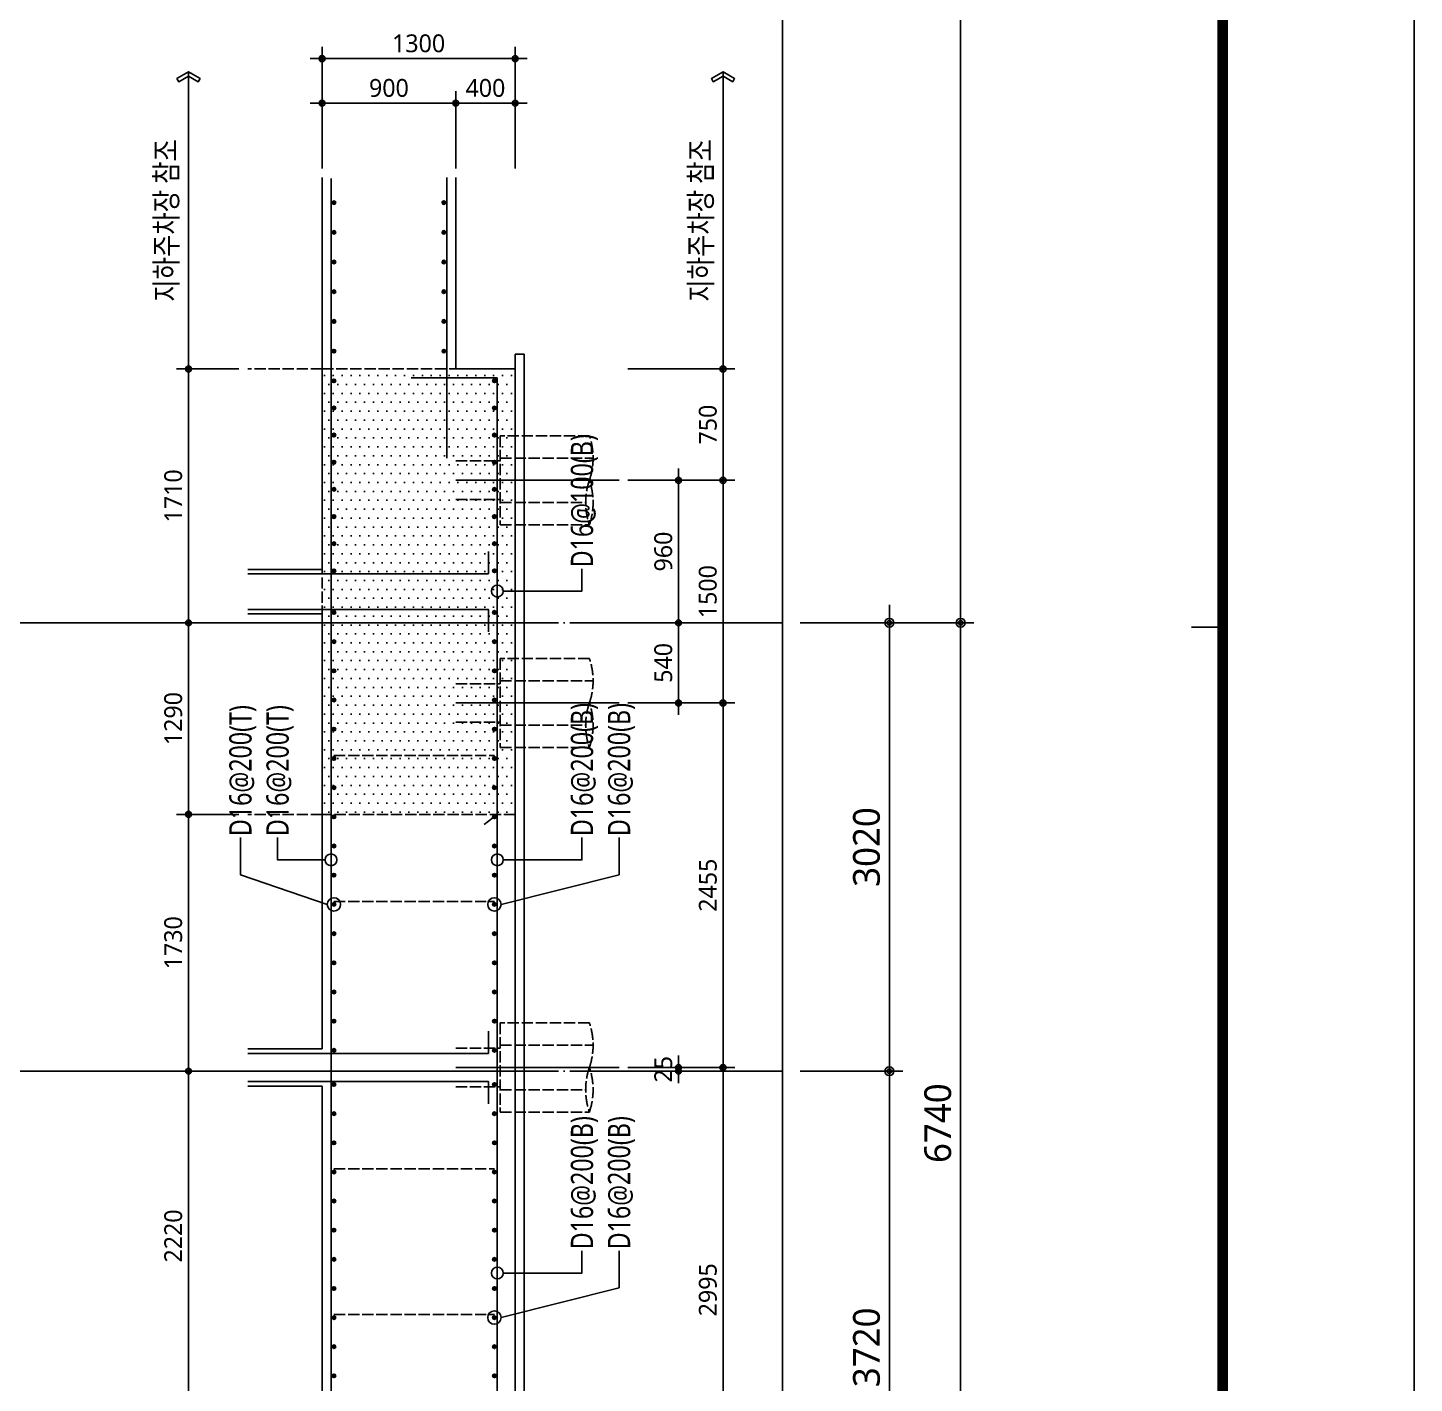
# Model space of a CAD drawing. Header units: millimetres. Extents: x 317501 to 814054, y -400799 to -14117.
# Drawn here: x 804717 to 814054, y -35259 to -26129 of the extents above; entities that cross this region are included whole.
import ezdxf
from ezdxf.enums import TextEntityAlignment as Align

# ---------------------------------------------------------------- set-up
doc = ezdxf.new("R2010")
doc.units = ezdxf.units.MM
doc.header["$LTSCALE"] = 38
doc.linetypes.add('CEN', pattern=[62, 60, -1, 0, -1])
doc.linetypes.add('HID', pattern=[2.5, 2, -0.5])
doc.layers.get('Defpoints').update_dxf_attribs({"color": 145})
for name, color, linetype in [('BAR1', 3, 'Continuous'), ('BARR', 1, 'Continuous'), ('CEN', 1, 'CEN'), ('DIM', 7, 'Continuous'), ('DOT', 3, 'Continuous'), ('FORM_고양장항A-1BL-S-성능$0$FORM', 7, 'Continuous'), ('LEADER', 7, 'Continuous'), ('PI', 4, 'HID'), ('T', 1, 'Continuous'), ('W1', 11, 'Continuous'), ('고임철근', 4, 'HID'), ('버림', 8, 'Continuous'), ('보강구간', 6, 'HID')]:
    doc.layers.add(name, color=color, linetype=linetype)
doc.layers.add('DEFPOINT', color=144, linetype='Continuous', plot=False)
doc.layers.add('FORM_고양장항A-1BL-S-성능$0$DEFPOINT', color=144, linetype='Continuous', plot=False)
doc.layers.add('TEXT', color=3, linetype='Continuous', lineweight=9)
doc.styles.add('맑은고딕', font='malgun.ttf')
doc.dimstyles.new('DIM_40', dxfattribs={"dimscale": 40, "dimtxt": 3, "dimasz": 1, "dimexe": 2, "dimexo": 1.5, "dimgap": 1, "dimtad": 1, "dimdec": 0, "dimzin": 0, "dimdsep": 46, "dimtxsty": '맑은고딕', "dimblk1": 'DIMDOT', "dimblk2": 'DIMDOT', "dimsah": 1, "dimcen": 0.09, "dimdle": 2, "dimclrd": 7, "dimclre": 7, "dimclrt": 6, "dimadec": 0, "dimazin": 0, "dimtfac": 1, "dimtdec": 0, "dimtix": 1, "dimtmove": 2, "dimatfit": 3, "dimldrblk": 'DIMDOT', "dimfxl": 0, "dimtolj": 1, "dimtzin": 0, "dimarcsym": 0})
doc.dimstyles.new('DIM_60', dxfattribs={"dimscale": 60, "dimtxt": 3, "dimasz": 1, "dimexe": 1.5, "dimexo": 2, "dimgap": 1, "dimtad": 1, "dimdec": 0, "dimzin": 0, "dimdsep": 46, "dimtxsty": '맑은고딕', "dimblk1": 'DIMDOT', "dimblk2": 'DIMDOT', "dimsah": 1, "dimcen": 0.09, "dimdle": 2, "dimclrd": 7, "dimclre": 7, "dimclrt": 3, "dimadec": 0, "dimazin": 0, "dimtfac": 1, "dimtdec": 0, "dimtix": 1, "dimtmove": 2, "dimatfit": 3, "dimldrblk": 'DIMDOT', "dimfxl": 0, "dimtolj": 1, "dimtzin": 0, "dimarcsym": 0})

# ---------------------------------------------------------------- blocks, each defined once
blk = doc.blocks.new('FORM_고양장항A-1BL-S-성능')
at = {"layer": 'FORM_고양장항A-1BL-S-성능$0$DEFPOINT', "color": 1}
blk.add_line((573.5, 22), (573.5, 25), dxfattribs=at)
at = {"layer": 'FORM_고양장항A-1BL-S-성능$0$DEFPOINT'}
blk.add_lwpolyline([(0, 594), (0, 0), (841, 0), (841, 594), (0, 594)], dxfattribs=at)
at = {"layer": 'FORM_고양장항A-1BL-S-성능$0$FORM'}
for points in [[(25, 573), (25, 21), (757, 21), (757, 573)], [(26, 572), (26, 22), (756, 22), (756, 572)]]:
    blk.add_lwpolyline(points, close=True, dxfattribs=at)
at = {"layer": 'FORM_고양장항A-1BL-S-성능$0$FORM', "const_width": 1}
blk.add_lwpolyline([(25.5, 572.5), (25.5, 21.5), (756.5, 21.5), (756.5, 572.5)], close=True, dxfattribs=at)
blk = doc.blocks.new('DIMDOT')
at = {"layer": 'DIM', "linetype": 'Continuous'}
blk.add_line((-2, 0), (2, 0), dxfattribs=at)
for radius in [0.5, 0.25]:
    blk.add_circle((0, 0), radius, dxfattribs=at)
blk = doc.blocks.new('*D110')
at = {"layer": 'Defpoints', "color": 0, "linetype": 'Continuous', "transparency": 16777216}
for p in [(809799.1, -30136.8), (810999.1, -30136.8), (809799.1, -36876.8)]:
    blk.add_point(p, dxfattribs=at)
at = {"layer": 'DIM', "color": 7, "linetype": 'Continuous', "lineweight": -2, "transparency": 16777216}
for p, q in [((809919.1, -30136.8), (811089.1, -30136.8)), ((810999.1, -36816.8), (810999.1, -30196.8)), ((809919.1, -36876.8), (811089.1, -36876.8))]:
    blk.add_line(p, q, dxfattribs=at)
at = {"layer": 'DIM', "color": 7, "linetype": 'Continuous', "lineweight": -2, "transparency": 16777216, "xscale": 60, "yscale": 60, "zscale": 60}
for p, rotation in [((810999.1, -30136.8), 90), ((810999.1, -36876.8), 270)]:
    blk.add_blockref('DIMDOT', p, dxfattribs=dict(at, rotation=rotation))
at = {"layer": 'DIM', "color": 3, "linetype": 'Continuous', "transparency": 16777216, "insert": (810846.1, -33506.8), "char_height": 180, "attachment_point": 5, "rotation": 90, "style": '맑은고딕'}
blk.add_mtext('\\A1;6740', dxfattribs=at)
blk = doc.blocks.new('*D111')
at = {"layer": 'Defpoints', "color": 0, "linetype": 'Continuous', "transparency": 16777216}
for p in [(809799.1, -30136.8), (810519.1, -30136.8), (809799.1, -33156.8)]:
    blk.add_point(p, dxfattribs=at)
at = {"layer": 'DIM', "color": 7, "linetype": 'Continuous', "lineweight": -2, "transparency": 16777216}
for p, q in [((809919.1, -30136.8), (810609.1, -30136.8)), ((810519.1, -33096.8), (810519.1, -30196.8)), ((809919.1, -33156.8), (810609.1, -33156.8))]:
    blk.add_line(p, q, dxfattribs=at)
at = {"layer": 'DIM', "color": 7, "linetype": 'Continuous', "lineweight": -2, "transparency": 16777216, "xscale": 60, "yscale": 60, "zscale": 60}
for p, rotation in [((810519.1, -30136.8), 90), ((810519.1, -33156.8), 270)]:
    blk.add_blockref('DIMDOT', p, dxfattribs=dict(at, rotation=rotation))
at = {"layer": 'DIM', "color": 3, "linetype": 'Continuous', "transparency": 16777216, "insert": (810366.1, -31646.8), "char_height": 180, "attachment_point": 5, "rotation": 90, "style": '맑은고딕'}
blk.add_mtext('\\A1;3020', dxfattribs=at)
blk = doc.blocks.new('*D112')
at = {"layer": 'Defpoints', "color": 0, "linetype": 'Continuous', "transparency": 16777216}
for p in [(809799.1, -33156.8), (809799.1, -36876.8), (810519.1, -36876.8)]:
    blk.add_point(p, dxfattribs=at)
at = {"layer": 'DIM', "color": 7, "linetype": 'Continuous', "lineweight": -2, "transparency": 16777216}
for p, q in [((809919.1, -33156.8), (810609.1, -33156.8)), ((810519.1, -33216.8), (810519.1, -36816.8)), ((809919.1, -36876.8), (810609.1, -36876.8))]:
    blk.add_line(p, q, dxfattribs=at)
at = {"layer": 'DIM', "color": 7, "linetype": 'Continuous', "lineweight": -2, "transparency": 16777216, "xscale": 60, "yscale": 60, "zscale": 60}
for p, rotation in [((810519.1, -33156.8), 90), ((810519.1, -36876.8), 270)]:
    blk.add_blockref('DIMDOT', p, dxfattribs=dict(at, rotation=rotation))
at = {"layer": 'DIM', "color": 3, "linetype": 'Continuous', "transparency": 16777216, "insert": (810366.1, -35016.8), "char_height": 180, "attachment_point": 5, "rotation": 90, "style": '맑은고딕'}
blk.add_mtext('\\A1;3720', dxfattribs=at)
blk = doc.blocks.new('*D162')
at = {"layer": 'Defpoints', "color": 0, "linetype": 'Continuous', "transparency": 16777216}
for p in [(807999.1, -26336.8), (806699.1, -27136.8), (807999.1, -27136.8)]:
    blk.add_point(p, dxfattribs=at)
at = {"layer": 'DIM', "color": 7, "linetype": 'Continuous', "lineweight": -2, "transparency": 16777216}
for p, q in [((806699.1, -27076.8), (806699.1, -26256.8)), ((807999.1, -27076.8), (807999.1, -26256.8)), ((806739.1, -26336.8), (807959.1, -26336.8))]:
    blk.add_line(p, q, dxfattribs=at)
at = {"layer": 'DIM', "color": 7, "linetype": 'Continuous', "lineweight": -2, "transparency": 16777216, "xscale": 40, "yscale": 40, "zscale": 40, "rotation": 180}
blk.add_blockref('DIMDOT', (806699.1, -26336.8), dxfattribs=at)
at = {"layer": 'DIM', "color": 7, "linetype": 'Continuous', "lineweight": -2, "transparency": 16777216, "xscale": 40, "yscale": 40, "zscale": 40}
blk.add_blockref('DIMDOT', (807999.1, -26336.8), dxfattribs=at)
at = {"layer": 'DIM', "color": 6, "linetype": 'Continuous', "transparency": 16777216, "insert": (807349.1, -26234.4), "char_height": 120, "attachment_point": 5, "style": '맑은고딕'}
blk.add_mtext('\\A1;1300', dxfattribs=at)
blk = doc.blocks.new('*D163')
at = {"layer": 'Defpoints', "color": 0, "linetype": 'Continuous', "transparency": 16777216}
for p in [(807999.1, -26636.8), (807599.1, -27136.8), (807999.1, -27136.8)]:
    blk.add_point(p, dxfattribs=at)
at = {"layer": 'DIM', "color": 7, "linetype": 'Continuous', "lineweight": -2, "transparency": 16777216}
for p, q in [((807599.1, -27076.8), (807599.1, -26556.8)), ((807999.1, -27076.8), (807999.1, -26556.8)), ((807639.1, -26636.8), (807959.1, -26636.8))]:
    blk.add_line(p, q, dxfattribs=at)
at = {"layer": 'DIM', "color": 7, "linetype": 'Continuous', "lineweight": -2, "transparency": 16777216, "xscale": 40, "yscale": 40, "zscale": 40, "rotation": 180}
blk.add_blockref('DIMDOT', (807599.1, -26636.8), dxfattribs=at)
at = {"layer": 'DIM', "color": 7, "linetype": 'Continuous', "lineweight": -2, "transparency": 16777216, "xscale": 40, "yscale": 40, "zscale": 40}
blk.add_blockref('DIMDOT', (807999.1, -26636.8), dxfattribs=at)
at = {"layer": 'DIM', "color": 6, "linetype": 'Continuous', "transparency": 16777216, "insert": (807799.1, -26534.8), "char_height": 120, "attachment_point": 5, "style": '맑은고딕'}
blk.add_mtext('\\A1;400', dxfattribs=at)
blk = doc.blocks.new('*D164')
at = {"layer": 'Defpoints', "color": 0, "linetype": 'Continuous', "transparency": 16777216}
for p in [(806699.1, -26636.8), (806699.1, -27136.8), (807599.1, -27136.8)]:
    blk.add_point(p, dxfattribs=at)
at = {"layer": 'DIM', "color": 7, "linetype": 'Continuous', "lineweight": -2, "transparency": 16777216}
for p, q in [((806699.1, -27076.8), (806699.1, -26556.8)), ((807599.1, -27076.8), (807599.1, -26556.8)), ((807559.1, -26636.8), (806739.1, -26636.8))]:
    blk.add_line(p, q, dxfattribs=at)
at = {"layer": 'DIM', "color": 7, "linetype": 'Continuous', "lineweight": -2, "transparency": 16777216, "xscale": 40, "yscale": 40, "zscale": 40, "rotation": 180}
blk.add_blockref('DIMDOT', (806699.1, -26636.8), dxfattribs=at)
at = {"layer": 'DIM', "color": 7, "linetype": 'Continuous', "lineweight": -2, "transparency": 16777216, "xscale": 40, "yscale": 40, "zscale": 40}
blk.add_blockref('DIMDOT', (807599.1, -26636.8), dxfattribs=at)
at = {"layer": 'DIM', "color": 6, "linetype": 'Continuous', "transparency": 16777216, "insert": (807149.1, -26534.8), "char_height": 120, "attachment_point": 5, "style": '맑은고딕'}
blk.add_mtext('\\A1;900', dxfattribs=at)
blk = doc.blocks.new('p')
at = {"layer": 'PI'}
for p, q in [((-130, 300), (-130, 0)), ((130, 300), (130, 0)), ((300, 0), (-300, 0)), ((-300, 0), (-300, -600)), ((-150, 0), (-150, -575)), ((150, 0), (150, -625)), ((300, -600), (300, 0))]:
    blk.add_line(p, q, dxfattribs=at)
at = {"layer": 'PI', "color": 6, "linetype": 'Continuous'}
blk.add_line((0, 300, 0), (0, -800, 0), dxfattribs=at)
at = {"layer": 'PI'}
for centre, start, end in [((-150, -1037.5), 71.07536, 108.92464), ((-150, -162.5), 251.07536, 288.92464), ((150, -162.5), 251.07536, 288.92464)]:
    blk.add_arc(centre, 462.5, start, end, dxfattribs=at)
blk = doc.blocks.new('*D547')
at = {"layer": 'Defpoints', "color": 0, "linetype": 'Continuous', "transparency": 16777216}
for p in [(808699.1, -29176.8), (809399.1, -29176.8), (808699.1, -30676.8)]:
    blk.add_point(p, dxfattribs=at)
at = {"layer": 'DIM', "color": 7, "linetype": 'Continuous', "lineweight": -2, "transparency": 16777216}
for p, q in [((808759.1, -29176.8), (809479.1, -29176.8)), ((809399.1, -30636.8), (809399.1, -29216.8)), ((808759.1, -30676.8), (809479.1, -30676.8))]:
    blk.add_line(p, q, dxfattribs=at)
at = {"layer": 'DIM', "color": 7, "linetype": 'Continuous', "lineweight": -2, "transparency": 16777216, "xscale": 40, "yscale": 40, "zscale": 40}
for p, rotation in [((809399.1, -29176.8), 90), ((809399.1, -30676.8), 270)]:
    blk.add_blockref('DIMDOT', p, dxfattribs=dict(at, rotation=rotation))
at = {"layer": 'DIM', "color": 6, "linetype": 'Continuous', "transparency": 16777216, "insert": (809296.8, -29926.8), "char_height": 120, "attachment_point": 5, "rotation": 90, "style": '맑은고딕'}
blk.add_mtext('\\A1;1500', dxfattribs=at)
blk = doc.blocks.new('*D548')
at = {"layer": 'Defpoints', "color": 0, "linetype": 'Continuous', "transparency": 16777216}
for p in [(808699.1, -30136.8), (808699.1, -30676.8), (809099.1, -30676.8)]:
    blk.add_point(p, dxfattribs=at)
at = {"layer": 'DIM', "color": 7, "linetype": 'Continuous', "lineweight": -2, "transparency": 16777216}
for p, q in [((808759.1, -30136.8), (809179.1, -30136.8)), ((809099.1, -30176.8), (809099.1, -30636.8)), ((808759.1, -30676.8), (809179.1, -30676.8))]:
    blk.add_line(p, q, dxfattribs=at)
at = {"layer": 'DIM', "color": 7, "linetype": 'Continuous', "lineweight": -2, "transparency": 16777216, "xscale": 40, "yscale": 40, "zscale": 40}
for p, rotation in [((809099.1, -30136.8), 90), ((809099.1, -30676.8), 270)]:
    blk.add_blockref('DIMDOT', p, dxfattribs=dict(at, rotation=rotation))
at = {"layer": 'DIM', "color": 6, "linetype": 'Continuous', "transparency": 16777216, "insert": (808997.1, -30406.8), "char_height": 120, "attachment_point": 5, "rotation": 90, "style": '맑은고딕'}
blk.add_mtext('\\A1;540', dxfattribs=at)
blk = doc.blocks.new('*D549')
at = {"layer": 'Defpoints', "color": 0, "linetype": 'Continuous', "transparency": 16777216}
for p in [(808699.1, -29176.8), (809099.1, -29176.8), (808699.1, -30136.8)]:
    blk.add_point(p, dxfattribs=at)
at = {"layer": 'DIM', "color": 7, "linetype": 'Continuous', "lineweight": -2, "transparency": 16777216}
for p, q in [((808759.1, -29176.8), (809179.1, -29176.8)), ((809099.1, -30096.8), (809099.1, -29216.8)), ((808759.1, -30136.8), (809179.1, -30136.8))]:
    blk.add_line(p, q, dxfattribs=at)
at = {"layer": 'DIM', "color": 7, "linetype": 'Continuous', "lineweight": -2, "transparency": 16777216, "xscale": 40, "yscale": 40, "zscale": 40}
for p, rotation in [((809099.1, -29176.8), 90), ((809099.1, -30136.8), 270)]:
    blk.add_blockref('DIMDOT', p, dxfattribs=dict(at, rotation=rotation))
at = {"layer": 'DIM', "color": 6, "linetype": 'Continuous', "transparency": 16777216, "insert": (808997.1, -29656.8), "char_height": 120, "attachment_point": 5, "rotation": 90, "style": '맑은고딕'}
blk.add_mtext('\\A1;960', dxfattribs=at)
blk = doc.blocks.new('*D550')
at = {"layer": 'Defpoints', "color": 0, "linetype": 'Continuous', "transparency": 16777216}
for p in [(808699.1, -28426.8), (808699.1, -29176.8), (809399.1, -29176.8)]:
    blk.add_point(p, dxfattribs=at)
at = {"layer": 'DIM', "color": 7, "linetype": 'Continuous', "lineweight": -2, "transparency": 16777216}
for p, q in [((808759.1, -28426.8), (809479.1, -28426.8)), ((809399.1, -28466.8), (809399.1, -29136.8)), ((808759.1, -29176.8), (809479.1, -29176.8))]:
    blk.add_line(p, q, dxfattribs=at)
at = {"layer": 'DIM', "color": 7, "linetype": 'Continuous', "lineweight": -2, "transparency": 16777216, "xscale": 40, "yscale": 40, "zscale": 40}
for p, rotation in [((809399.1, -28426.8), 90), ((809399.1, -29176.8), 270)]:
    blk.add_blockref('DIMDOT', p, dxfattribs=dict(at, rotation=rotation))
at = {"layer": 'DIM', "color": 6, "linetype": 'Continuous', "transparency": 16777216, "insert": (809297.1, -28801.8), "char_height": 120, "attachment_point": 5, "rotation": 90, "style": '맑은고딕'}
blk.add_mtext('\\A1;750', dxfattribs=at)
blk = doc.blocks.new('*D551')
at = {"layer": 'Defpoints', "color": 0, "linetype": 'Continuous', "transparency": 16777216}
for p in [(808699.1, -33131.8), (808699.1, -33156.8), (809099.1, -33156.8)]:
    blk.add_point(p, dxfattribs=at)
at = {"layer": 'DIM', "color": 7, "linetype": 'Continuous', "lineweight": -2, "transparency": 16777216}
for p, q in [((809099.1, -33091.8), (809099.1, -33051.8)), ((808759.1, -33131.8), (809179.1, -33131.8)), ((809099.1, -33131.8), (809099.1, -33156.8)), ((808759.1, -33156.8), (809179.1, -33156.8)), ((809099.1, -33196.8), (809099.1, -33236.8))]:
    blk.add_line(p, q, dxfattribs=at)
at = {"layer": 'DIM', "color": 7, "linetype": 'Continuous', "lineweight": -2, "transparency": 16777216, "xscale": 40, "yscale": 40, "zscale": 40}
for p, rotation in [((809099.1, -33131.8), 270), ((809099.1, -33156.8), 90)]:
    blk.add_blockref('DIMDOT', p, dxfattribs=dict(at, rotation=rotation))
at = {"layer": 'DIM', "color": 6, "linetype": 'Continuous', "transparency": 16777216, "insert": (808997.1, -33144.3), "char_height": 120, "attachment_point": 5, "rotation": 90, "style": '맑은고딕'}
blk.add_mtext('\\A1;25', dxfattribs=at)
blk = doc.blocks.new('*D559')
at = {"layer": 'Defpoints', "color": 0, "linetype": 'Continuous', "transparency": 16777216}
for p in [(808699.1, -33131.8), (808699.1, -36126.8), (809399.1, -36126.8)]:
    blk.add_point(p, dxfattribs=at)
at = {"layer": 'DIM', "color": 7, "linetype": 'Continuous', "lineweight": -2, "transparency": 16777216}
for p, q in [((808759.1, -33131.8), (809479.1, -33131.8)), ((809399.1, -33171.8), (809399.1, -36086.8)), ((808759.1, -36126.8), (809479.1, -36126.8))]:
    blk.add_line(p, q, dxfattribs=at)
at = {"layer": 'DIM', "color": 7, "linetype": 'Continuous', "lineweight": -2, "transparency": 16777216, "xscale": 40, "yscale": 40, "zscale": 40}
for p, rotation in [((809399.1, -33131.8), 90), ((809399.1, -36126.8), 270)]:
    blk.add_blockref('DIMDOT', p, dxfattribs=dict(at, rotation=rotation))
at = {"layer": 'DIM', "color": 6, "linetype": 'Continuous', "transparency": 16777216, "insert": (809297.1, -34629.3), "char_height": 120, "attachment_point": 5, "rotation": 90, "style": '맑은고딕'}
blk.add_mtext('\\A1;2995', dxfattribs=at)
blk = doc.blocks.new('*D560')
at = {"layer": 'Defpoints', "color": 0, "linetype": 'Continuous', "transparency": 16777216}
for p in [(808699.1, -30676.8), (808699.1, -33131.8), (809399.1, -33131.8)]:
    blk.add_point(p, dxfattribs=at)
at = {"layer": 'DIM', "color": 7, "linetype": 'Continuous', "lineweight": -2, "transparency": 16777216}
for p, q in [((808759.1, -30676.8), (809479.1, -30676.8)), ((809399.1, -30716.8), (809399.1, -33091.8)), ((808759.1, -33131.8), (809479.1, -33131.8))]:
    blk.add_line(p, q, dxfattribs=at)
at = {"layer": 'DIM', "color": 7, "linetype": 'Continuous', "lineweight": -2, "transparency": 16777216, "xscale": 40, "yscale": 40, "zscale": 40}
for p, rotation in [((809399.1, -30676.8), 90), ((809399.1, -33131.8), 270)]:
    blk.add_blockref('DIMDOT', p, dxfattribs=dict(at, rotation=rotation))
at = {"layer": 'DIM', "color": 6, "linetype": 'Continuous', "transparency": 16777216, "insert": (809297.1, -31904.3), "char_height": 120, "attachment_point": 5, "rotation": 90, "style": '맑은고딕'}
blk.add_mtext('\\A1;2455', dxfattribs=at)
blk = doc.blocks.new('*D570')
at = {"layer": 'Defpoints', "color": 0, "linetype": 'Continuous', "transparency": 16777216}
for p in [(805799.1, -30136.8), (806199.1, -30136.8), (806199.1, -31426.8)]:
    blk.add_point(p, dxfattribs=at)
at = {"layer": 'DIM', "color": 7, "linetype": 'Continuous', "lineweight": -2, "transparency": 16777216}
for p, q in [((806139.1, -30136.8), (805719.1, -30136.8)), ((805799.1, -31386.8), (805799.1, -30176.8)), ((806139.1, -31426.8), (805719.1, -31426.8))]:
    blk.add_line(p, q, dxfattribs=at)
at = {"layer": 'DIM', "color": 7, "linetype": 'Continuous', "lineweight": -2, "transparency": 16777216, "xscale": 40, "yscale": 40, "zscale": 40}
for p, rotation in [((805799.1, -30136.8), 90), ((805799.1, -31426.8), 270)]:
    blk.add_blockref('DIMDOT', p, dxfattribs=dict(at, rotation=rotation))
at = {"layer": 'DIM', "color": 6, "linetype": 'Continuous', "transparency": 16777216, "insert": (805696.8, -30781.8), "char_height": 120, "attachment_point": 5, "rotation": 90, "style": '맑은고딕'}
blk.add_mtext('\\A1;1290', dxfattribs=at)
blk = doc.blocks.new('*D571')
at = {"layer": 'Defpoints', "color": 0, "linetype": 'Continuous', "transparency": 16777216}
for p in [(806199.1, -28426.8), (805799.1, -30136.8), (806199.1, -30136.8)]:
    blk.add_point(p, dxfattribs=at)
at = {"layer": 'DIM', "color": 7, "linetype": 'Continuous', "lineweight": -2, "transparency": 16777216}
for p, q in [((806139.1, -28426.8), (805719.1, -28426.8)), ((805799.1, -28466.8), (805799.1, -30096.8)), ((806139.1, -30136.8), (805719.1, -30136.8))]:
    blk.add_line(p, q, dxfattribs=at)
at = {"layer": 'DIM', "color": 7, "linetype": 'Continuous', "lineweight": -2, "transparency": 16777216, "xscale": 40, "yscale": 40, "zscale": 40}
for p, rotation in [((805799.1, -28426.8), 90), ((805799.1, -30136.8), 270)]:
    blk.add_blockref('DIMDOT', p, dxfattribs=dict(at, rotation=rotation))
at = {"layer": 'DIM', "color": 6, "linetype": 'Continuous', "transparency": 16777216, "insert": (805696.8, -29281.8), "char_height": 120, "attachment_point": 5, "rotation": 90, "style": '맑은고딕'}
blk.add_mtext('\\A1;1710', dxfattribs=at)
blk = doc.blocks.new('*D577')
at = {"layer": 'Defpoints', "color": 0, "linetype": 'Continuous', "transparency": 16777216}
for p in [(805799.1, -33156.8), (806199.1, -33156.8), (806199.1, -35376.8)]:
    blk.add_point(p, dxfattribs=at)
at = {"layer": 'DIM', "color": 7, "linetype": 'Continuous', "lineweight": -2, "transparency": 16777216}
for p, q in [((806139.1, -33156.8), (805719.1, -33156.8)), ((805799.1, -35336.8), (805799.1, -33196.8)), ((806139.1, -35376.8), (805719.1, -35376.8))]:
    blk.add_line(p, q, dxfattribs=at)
at = {"layer": 'DIM', "color": 7, "linetype": 'Continuous', "lineweight": -2, "transparency": 16777216, "xscale": 40, "yscale": 40, "zscale": 40}
for p, rotation in [((805799.1, -33156.8), 90), ((805799.1, -35376.8), 270)]:
    blk.add_blockref('DIMDOT', p, dxfattribs=dict(at, rotation=rotation))
at = {"layer": 'DIM', "color": 6, "linetype": 'Continuous', "transparency": 16777216, "insert": (805697.1, -34266.8), "char_height": 120, "attachment_point": 5, "rotation": 90, "style": '맑은고딕'}
blk.add_mtext('\\A1;2220', dxfattribs=at)
blk = doc.blocks.new('*D578')
at = {"layer": 'Defpoints', "color": 0, "linetype": 'Continuous', "transparency": 16777216}
for p in [(806199.1, -31426.8), (805799.1, -33156.8), (806199.1, -33156.8)]:
    blk.add_point(p, dxfattribs=at)
at = {"layer": 'DIM', "color": 7, "linetype": 'Continuous', "lineweight": -2, "transparency": 16777216}
for p, q in [((806139.1, -31426.8), (805719.1, -31426.8)), ((805799.1, -31466.8), (805799.1, -33116.8)), ((806139.1, -33156.8), (805719.1, -33156.8))]:
    blk.add_line(p, q, dxfattribs=at)
at = {"layer": 'DIM', "color": 7, "linetype": 'Continuous', "lineweight": -2, "transparency": 16777216, "xscale": 40, "yscale": 40, "zscale": 40}
for p, rotation in [((805799.1, -31426.8), 90), ((805799.1, -33156.8), 270)]:
    blk.add_blockref('DIMDOT', p, dxfattribs=dict(at, rotation=rotation))
at = {"layer": 'DIM', "color": 6, "linetype": 'Continuous', "transparency": 16777216, "insert": (805696.8, -32291.8), "char_height": 120, "attachment_point": 5, "rotation": 90, "style": '맑은고딕'}
blk.add_mtext('\\A1;1730', dxfattribs=at)
blk = doc.blocks.new('BAR')
at = {"layer": 'BARR'}
h = blk.add_hatch(color=256, dxfattribs=at)
edge = h.paths.add_edge_path()
edge.add_arc((0, 0), 15, 0, 360)
blk.add_circle((0, 0), 15, dxfattribs=at)

msp = doc.modelspace()

# ---------------------------------------------------------------- hatches: boundary and pattern name
at = {"layer": 'DOT'}
h = msp.add_hatch(dxfattribs=at)
h.set_pattern_fill('DOTS', color=256, scale=60, style=0)
h.set_pattern_definition([(360, (1033364.12, -194611.77), (30, 60), [0, -60])])
h.paths.add_polyline_path([(806699.1, -28426.8), (806699.1, -31426.8), (807999.1, -31426.8), (807999.1, -28426.8)])

# ---------------------------------------------------------------- linework, layer by layer
at = {"layer": 'BAR1'}
for p, q in [((806759.1, -60496.8), (806759.1, -27143.2)), ((807539.1, -29026.8), (807539.1, -27136.8)), ((807299.1, -28486.8), (807879.1, -28486.8)), ((807879.1, -58771.8), (807879.1, -28486.8)), ((807879.1, -31426.8), (807791.1, -31495.4))]:
    msp.add_line(p, q, dxfattribs=at)
for points in [[(806199.1, -29806.8), (807819.1, -29806.8), (807819.1, -29656.8)], [(806199.1, -30046.8), (807819.1, -30046.8), (807819.1, -30196.8)], [(806199.1, -33036.8), (807819.1, -33036.8), (807819.1, -32886.8)], [(806199.1, -33226.8), (807819.1, -33226.8), (807819.1, -33376.8)]]:
    msp.add_lwpolyline(points, dxfattribs=at)
at = {"layer": 'CEN'}
for p, q in [((801299.1, -30136.8), (809799.1, -30136.8)), ((801299.1, -33156.8), (809799.1, -33156.8))]:
    msp.add_line(p, q, dxfattribs=at)
at = {"layer": 'DEFPOINT'}
for points in [[(781734.1, -61996.8), (781734.1, -19636.8), (810999.1, -19636.8), (810999.1, -61996.8)], [(783234.1, -60496.8), (783234.1, -21136.8), (809799.1, -21136.8), (809799.1, -60496.8)]]:
    msp.add_lwpolyline(points, close=True, dxfattribs=at)
at = {"layer": 'LEADER'}
for points in [[(805799.1, -28426.8), (805799.1, -26426.8), (805877.3, -26471.4), (805864.7, -26493), (805799.1, -26455.6), (805733.5, -26493), (805721, -26471.4), (805799.1, -26426.8)], [(809399.1, -28426.8), (809399.1, -26426.8), (809477.3, -26471.4), (809464.7, -26493), (809399.1, -26455.6), (809333.5, -26493), (809321, -26471.4), (809399.1, -26426.8)]]:
    msp.add_lwpolyline(points, dxfattribs=at)
at = {"layer": 'LEADER', "color": 7}
for points in [[(807919.1, -29923.1), (808449.1, -29923.1), (808449.1, -29773.1)], [(806734.1, -32033.4), (806149.1, -31833.4), (806149.1, -31583.4)], [(806719.1, -31733.4), (806399.1, -31733.4), (806399.1, -31583.4)], [(807904.1, -32033.4), (808699.1, -31833.4), (808699.1, -31583.4)], [(807919.1, -31733.4), (808449.1, -31733.4), (808449.1, -31583.4)], [(807904.1, -34816.5), (808699.1, -34616.5), (808699.1, -34366.5)], [(807919.1, -34516.5), (808449.1, -34516.5), (808449.1, -34366.5)]]:
    msp.add_lwpolyline(points, dxfattribs=at)
for centre, radius in [((807879.1, -29923.1), 40), ((806759.1, -31733.4), 40), ((807879.1, -31733.4), 40), ((806779.1, -32033.4), 45), ((807859.1, -32033.4), 45), ((807879.1, -34516.5), 40), ((807859.1, -34816.5), 45)]:
    msp.add_circle(centre, radius, dxfattribs=at)
at = {"layer": 'W1'}
for p, q in [((806699.1, -29776.8), (806699.1, -27136.8)), ((807599.1, -28426.8), (807599.1, -27136.8)), ((807599.1, -28426.8), (807999.1, -28426.8)), ((807999.1, -58831.8), (807999.1, -28426.8)), ((806199.1, -29776.8), (806699.1, -29776.8)), ((806199.1, -30076.8), (806699.1, -30076.8)), ((806699.1, -33006.8), (806699.1, -30076.8)), ((806199.1, -33006.8), (806699.1, -33006.8)), ((806199.1, -33256.8), (806699.1, -33256.8)), ((806699.1, -40496.8), (806699.1, -33256.8))]:
    msp.add_line(p, q, dxfattribs=at)
at = {"layer": '고임철근'}
for p, q in [((806779.1, -31030.1), (807859.1, -31030.1)), ((806779.1, -32013.4), (807859.1, -32013.4)), ((806779.1, -33815.4), (807859.1, -33815.4)), ((806779.1, -34796.5), (807859.1, -34796.5))]:
    msp.add_line(p, q, dxfattribs=at)
at = {"layer": '버림'}
for p, q in [((807999.1, -28426.8), (807999.1, -28326.8)), ((807999.1, -28326.8), (808059.1, -28326.8))]:
    msp.add_line(p, q, dxfattribs=at)
msp.add_lwpolyline([(808059.1, -28326.8), (808059.1, -58931.8)], dxfattribs=at)
at = {"layer": '보강구간'}
for p, q in [((806699.1, -28426.8), (806199.1, -28426.8)), ((806699.1, -31426.8), (806199.1, -31426.8))]:
    msp.add_line(p, q, dxfattribs=at)
msp.add_lwpolyline([(807999.1, -31426.8), (806699.1, -31426.8), (806699.1, -28426.8), (807999.1, -28426.8), (807999.1, -31426.8)], dxfattribs=at)

# ---------------------------------------------------------------- block references
at = {"xscale": 60, "yscale": 60, "zscale": 60, "rotation": 90}
msp.add_blockref('FORM_고양장항A-1BL-S-성능', (814054.1, -64576.8), dxfattribs=at)
at = {"layer": 'BARR', "xscale": 0.8, "yscale": 0.8, "zscale": 0.8}
for p in [(806779.1, -27306.8), (807519.1, -27306.8), (806779.1, -27506.8), (807519.1, -27506.8), (806779.1, -27706.8), (807519.1, -27706.8), (806779.1, -27906.8), (807519.1, -27906.8), (806779.1, -28106.8), (807519.1, -28106.8), (806779.1, -28306.8), (807519.1, -28306.8), (806779.1, -28506.8), (807859.1, -28506.8), (806779.1, -28689.6), (807859.1, -28689.6), (806779.1, -28872.5), (807859.1, -28872.5), (806779.1, -29055.3), (807859.1, -29055.3), (806779.1, -29238.2), (807859.1, -29238.2), (806779.1, -29421.1), (807859.1, -29421.1), (806779.1, -29603.9), (807859.1, -29603.9), (806779.1, -29786.8), (807859.1, -29786.8), (806779.1, -30066.8), (807859.1, -30066.8), (806779.1, -30263.4), (807859.1, -30263.4), (806779.1, -30460.1), (807859.1, -30460.1), (806779.1, -30656.8), (807859.1, -30656.8), (806779.1, -30853.4), (807859.1, -30853.4), (806779.1, -31050.1), (807859.1, -31050.1), (806779.1, -31246.8), (807859.1, -31246.8), (806779.1, -31443.4), (807859.1, -31443.4), (806779.1, -31640.1), (807859.1, -31640.1), (806779.1, -31836.8), (807859.1, -31836.8), (806779.1, -32033.4), (807859.1, -32033.4), (806779.1, -32230.1), (807859.1, -32230.1), (806779.1, -32426.8), (807859.1, -32426.8), (806779.1, -32623.4), (807859.1, -32623.4), (806779.1, -32820.1), (807859.1, -32820.1), (806779.1, -33016.8), (807859.1, -33016.8), (806779.1, -33246.8), (807859.1, -33246.8), (806779.1, -33443), (807859.1, -33443), (806779.1, -33639.2), (807859.1, -33639.2), (806779.1, -33835.4), (807859.1, -33835.4), (806779.1, -34031.6), (807859.1, -34031.6), (806779.1, -34227.9), (807859.1, -34227.9), (806779.1, -34424.1), (807859.1, -34424.1), (806779.1, -34620.3), (807859.1, -34620.3), (806779.1, -34816.5), (807859.1, -34816.5), (806779.1, -35012.7), (807859.1, -35012.7), (806779.1, -35208.9), (807859.1, -35208.9)]:
    msp.add_blockref('BAR', p, dxfattribs=at)
at = {"layer": 'PI', "rotation": 90}
for p in [(807899.1, -29176.8, 0), (807899.1, -30676.8, 0), (807899.1, -33131.8, 0)]:
    msp.add_blockref('p', p, dxfattribs=at)

# ---------------------------------------------------------------- texts
at = {"layer": 'T', "style": '맑은고딕', "width": 0.8}
for s, p in [('D16@100(B)', (808449.1, -29763.1)), ('D16@200(T)', (806149.1, -31573.4)), ('D16@200(T)', (806399.1, -31573.4)), ('D16@200(B)', (808449.1, -31573.4)), ('D16@200(B)', (808699.1, -31573.4)), ('D16@200(B)', (808449.1, -34356.5)), ('D16@200(B)', (808699.1, -34356.5))]:
    msp.add_text(s, height=150, rotation=90, dxfattribs=at).set_placement(p, align=Align.MIDDLE_LEFT)
at = {"layer": 'TEXT', "style": '맑은고딕', "width": 0.8}
for p in [(805649.1, -27426.8), (809249.1, -27426.8)]:
    msp.add_text('지하주차장 참조', height=150, rotation=90, dxfattribs=at).set_placement(p, align=Align.MIDDLE_CENTER)

# ---------------------------------------------------------------- dimensions: what is measured, and where the dimension line sits
at = {"layer": 'DIM', "linetype": 'Continuous'}
for base, p1, picture, middle in [((807999.1, -26336.8), (806699.1, -27136.8), '*D162', (807349.1, -26234.4)), ((807999.1, -26636.8), (807599.1, -27136.8), '*D163', (807799.1, -26534.8))]:
    dim = msp.add_linear_dim(base=base, p1=p1, p2=(807999.1, -27136.8), dimstyle='DIM_40', override={"dimtix": 1, "dimatfit": 3}, dxfattribs=at)
    dim.commit()
    dim.dimension.update_dxf_attribs({"geometry": picture, "text_midpoint": middle})
for base, p1, p2, angle, picture, middle in [((806699.1, -26636.8), (807599.1, -27136.8), (806699.1, -27136.8), 180, '*D164', (807149.1, -26534.8)), ((805799.1, -30136.8), (806199.1, -28426.8), (806199.1, -30136.8), 90, '*D571', (805696.8, -29281.8)), ((809399.1, -29176.8), (808699.1, -28426.8), (808699.1, -29176.8), 270, '*D550', (809297.1, -28801.8)), ((809399.1, -29176.8), (808699.1, -30676.8), (808699.1, -29176.8), 90, '*D547', (809296.8, -29926.8)), ((809099.1, -29176.8), (808699.1, -30136.8), (808699.1, -29176.8), 90, '*D549', (808997.1, -29656.8)), ((805799.1, -30136.8), (806199.1, -31426.8), (806199.1, -30136.8), 270, '*D570', (805696.8, -30781.8)), ((809099.1, -30676.8), (808699.1, -30136.8), (808699.1, -30676.8), 270, '*D548', (808997.1, -30406.8)), ((809399.1, -33131.8), (808699.1, -30676.8), (808699.1, -33131.8), 270, '*D560', (809297.1, -31904.3)), ((805799.1, -33156.8), (806199.1, -31426.8), (806199.1, -33156.8), 90, '*D578', (805696.8, -32291.8)), ((809099.1, -33156.8), (808699.1, -33131.8), (808699.1, -33156.8), 270, '*D551', (808997.1, -33144.3)), ((809399.1, -36126.8), (808699.1, -33131.8), (808699.1, -36126.8), 270, '*D559', (809297.1, -34629.3)), ((805799.1, -33156.8), (806199.1, -35376.8), (806199.1, -33156.8), 270, '*D577', (805697.1, -34266.8))]:
    dim = msp.add_linear_dim(base=base, p1=p1, p2=p2, angle=angle, dimstyle='DIM_40', override={"dimtix": 1, "dimatfit": 3}, dxfattribs=at)
    dim.commit()
    dim.dimension.update_dxf_attribs({"geometry": picture, "text_midpoint": middle})
for base, p1, p2, angle, picture, middle in [((810999.1, -30136.8), (809799.1, -36876.8), (809799.1, -30136.8), 90, '*D110', (810846.1, -33506.8)), ((810519.1, -30136.8), (809799.1, -33156.8), (809799.1, -30136.8), 90, '*D111', (810366.1, -31646.8)), ((810519.1, -36876.8), (809799.1, -33156.8), (809799.1, -36876.8), 270, '*D112', (810366.1, -35016.8))]:
    dim = msp.add_linear_dim(base=base, p1=p1, p2=p2, angle=angle, dimstyle='DIM_60', dxfattribs=at)
    dim.commit()
    dim.dimension.update_dxf_attribs({"geometry": picture, "text_midpoint": middle})

doc.saveas('drawing.dxf')
